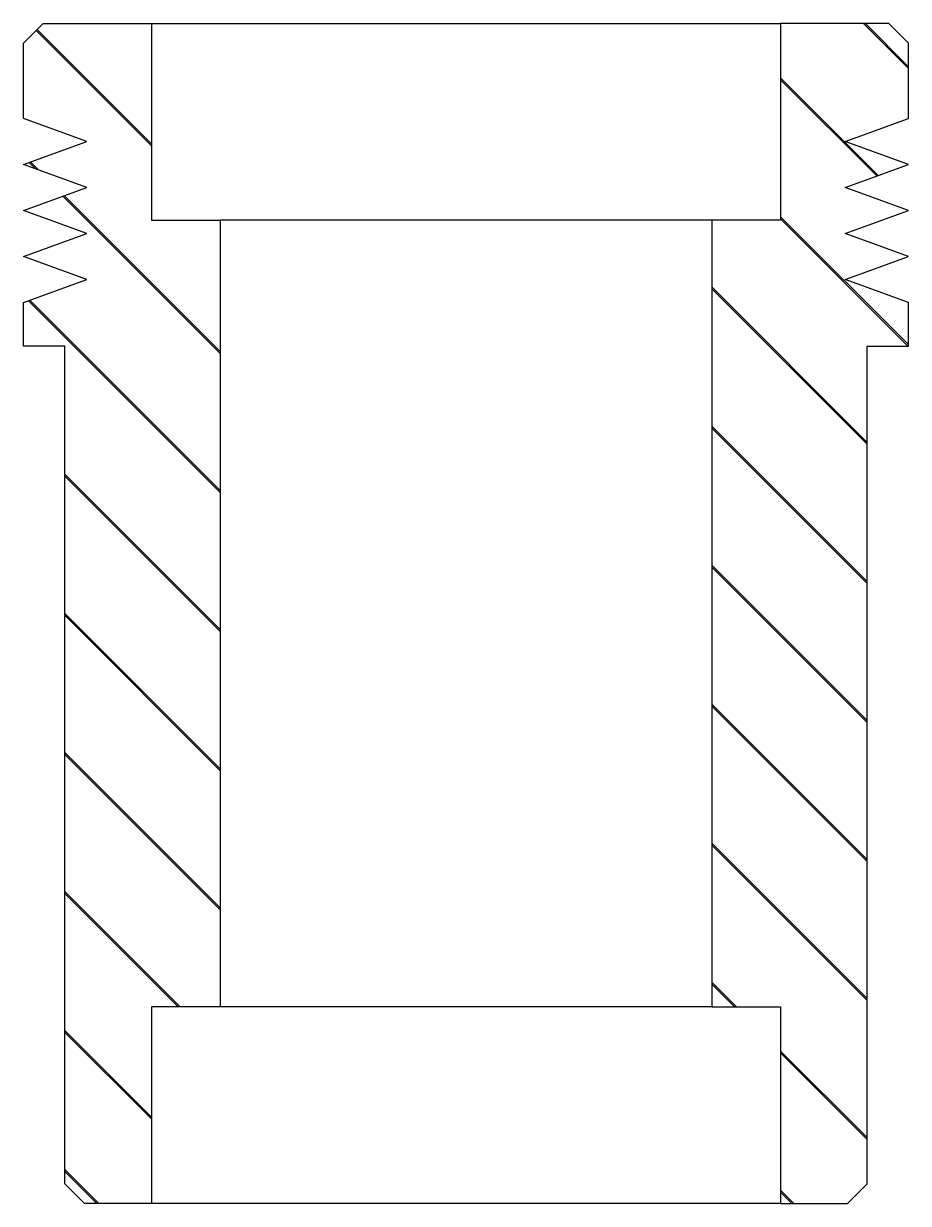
# Model space of a CAD drawing. Header units: millimetres. Extents: x -458 to 1975, y -681 to 261.
# Drawn here: x 1929.9 to 1974.9, y -38.6 to 21.4 of the extents above.
import ezdxf

# ---------------------------------------------------------------- set-up
doc = ezdxf.new("R2010")
doc.units = ezdxf.units.MM
doc.layers.add('02 Cotation élément', color=7, linetype='Continuous')
doc.layers.add('03 Hachures', color=252, linetype='Continuous', lineweight=20)

# ---------------------------------------------------------------- blocks, each defined once
blk = doc.blocks.new('Poulie pivot')
for points in [[(-20.4, 0.839), (-20.4, 43.439), (-22.5, 43.439), (-22.5, 45.649), (-19.285, 46.819), (-22.5, 47.989), (-19.285, 49.159), (-22.5, 50.329), (-19.285, 51.499), (-22.5, 52.669), (-19.285, 53.839), (-22.5, 55.009), (-22.5, 58.839), (-21.5, 59.839), (-16, 59.839), (-16, 49.839), (-12.5, 49.839), (-12.5, 9.839), (-16, 9.839), (-16, -0.161), (-19.4, -0.161)], [(20.4, 0.839), (20.4, 43.439), (22.5, 43.439), (22.5, 45.649), (19.285, 46.819), (22.5, 47.989), (19.285, 49.159), (22.5, 50.329), (19.285, 51.499), (22.5, 52.669), (19.285, 53.839), (22.5, 55.009), (22.5, 58.839), (21.5, 59.839), (16, 59.839), (16, 49.839), (12.5, 49.839), (12.5, 9.839), (16, 9.839), (16, -0.161), (19.4, -0.161)]]:
    blk.add_lwpolyline(points, close=True)

msp = doc.modelspace()

# ---------------------------------------------------------------- hatches: boundary and pattern name
at = {"layer": '03 Hachures'}
h = msp.add_hatch(dxfattribs=at)
h.set_pattern_fill('JIS_LC_20', color=256, scale=0.25, angle=90)
h.paths.add_polyline_path([(1972.814, 5.016), (1974.914, 5.016), (1974.898, 7.226), (1971.683, 8.396), (1974.898, 9.566), (1971.683, 10.736), (1974.898, 11.906), (1971.683, 13.076), (1974.898, 14.246), (1971.683, 15.416), (1974.898, 16.586), (1974.91, 20.416), (1973.914, 21.416), (1968.414, 21.416), (1968.414, 11.416), (1964.914, 11.416), (1964.914, -28.584), (1968.414, -28.584), (1968.414, -38.584), (1971.814, -38.584), (1972.814, -37.584)])
h.paths.add_polyline_path([(1939.914, 11.416), (1936.414, 11.416), (1936.414, 21.416), (1930.914, 21.416), (1929.917, 20.416), (1929.929, 16.586), (1933.144, 15.416), (1929.929, 14.246), (1933.144, 13.076), (1929.929, 11.906), (1933.144, 10.736), (1929.929, 9.566), (1933.144, 8.396), (1929.929, 7.226), (1929.914, 5.016), (1932.014, 5.016), (1932.014, -37.584), (1933.014, -38.584), (1936.414, -38.584), (1936.414, -28.584), (1939.914, -28.584)])

# ---------------------------------------------------------------- linework, layer by layer
at = {"layer": '02 Cotation élément'}
for p, q in [((1936.414, 21.416), (1968.414, 21.416)), ((1964.914, 11.416), (1939.914, 11.416)), ((1964.914, -28.584), (1939.914, -28.584)), ((1968.414, -38.584), (1936.414, -38.584))]:
    msp.add_line(p, q, dxfattribs=at)

# ---------------------------------------------------------------- block references
msp.add_blockref('Poulie pivot', (1952.414, -38.423), dxfattribs=at)

doc.saveas('drawing.dxf')
